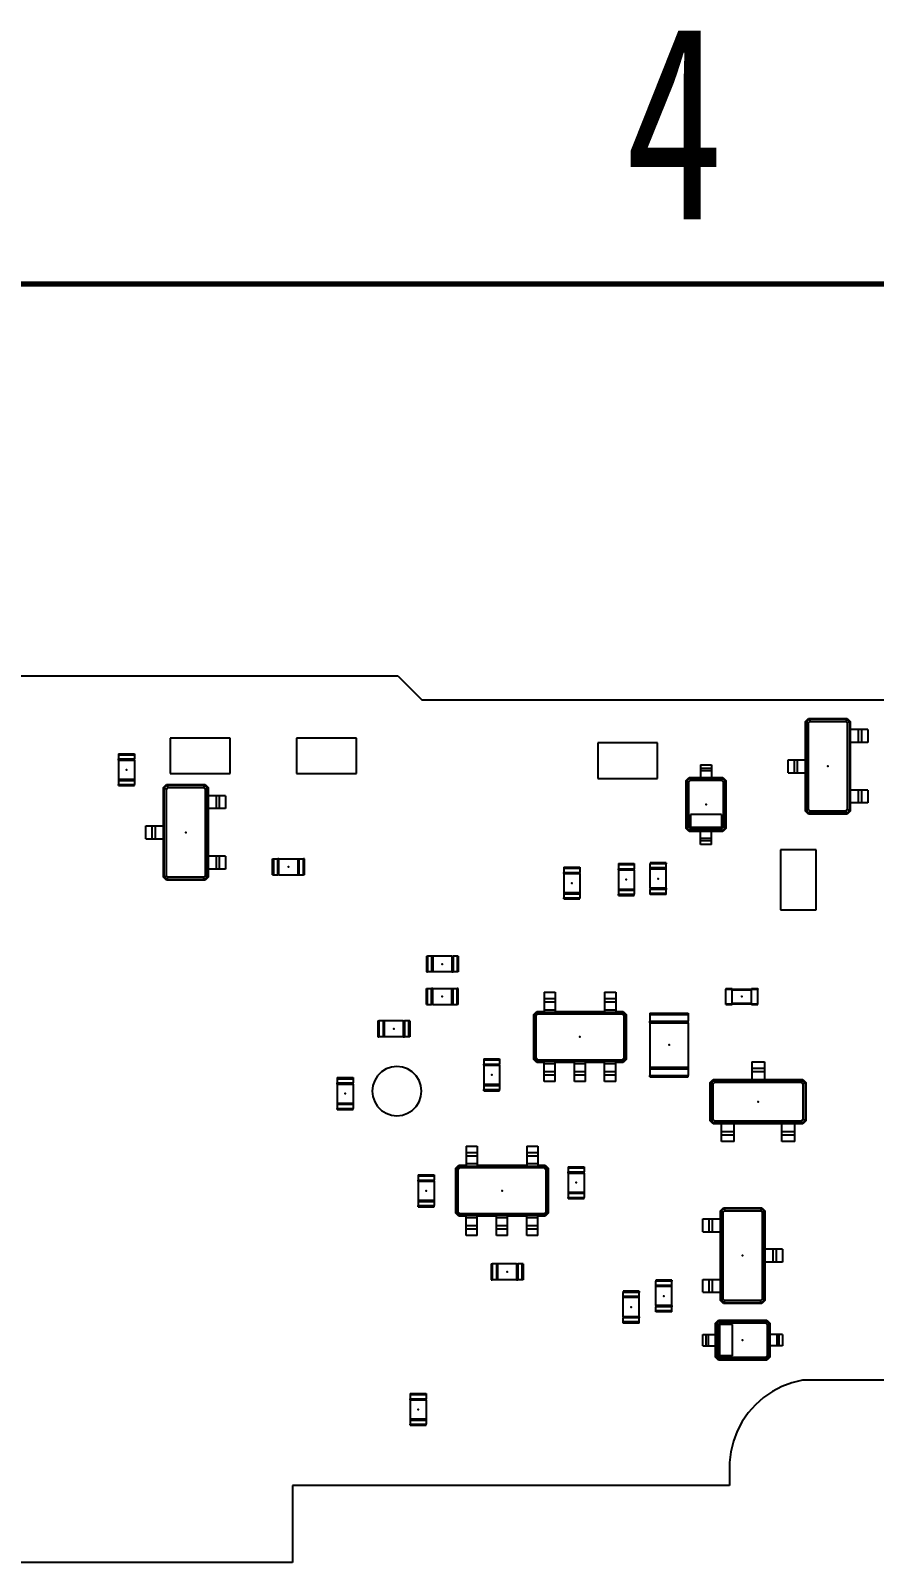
# Model space of a CAD drawing. Header units: millimetres. Extents: x 2 to 294, y 2 to 208.
# Drawn here: x 153.25 to 179.72, y 159.89 to 207.94 of the extents above; entities that cross this region are included whole.
import ezdxf

# ---------------------------------------------------------------- set-up
doc = ezdxf.new("R2010")
doc.units = ezdxf.units.MM
doc.header["$PDSIZE"] = -1
doc.styles.add('SLDTEXTSTYLE0', font='TXT', dxfattribs={"width": 0.75})

msp = doc.modelspace()

# ---------------------------------------------------------------- linework, layer by layer
at = {"color": 7, "linetype": 'Continuous', "lineweight": 70}
msp.add_line((10, 200), (287, 200), dxfattribs=at)
at = {"color": 7, "linetype": 'Continuous', "lineweight": 25}
for p, q in [((118.028, 187.706), (164.764, 187.706)), ((164.764, 187.706), (165.526, 186.944)), ((165.526, 186.944), (182.544, 186.944)), ((177.562, 186.269), (177.657, 186.364)), ((177.562, 186.269), (177.587, 186.256)), ((177.562, 185.064), (177.562, 186.269)), ((177.587, 186.256), (177.669, 186.339)), ((177.587, 186.256), (177.653, 186.223)), ((177.587, 185.064), (177.587, 186.256)), ((177.653, 186.223), (177.702, 186.272)), ((177.653, 183.504), (177.653, 186.223)), ((177.657, 186.364), (177.669, 186.339)), ((177.657, 186.364), (178.867, 186.364)), ((177.669, 186.339), (177.702, 186.272)), ((177.669, 186.339), (178.854, 186.339)), ((177.702, 186.272), (178.821, 186.272)), ((178.854, 186.339), (178.821, 186.272)), ((178.821, 186.272), (178.87, 186.223)), ((178.867, 186.364), (178.854, 186.339)), ((178.854, 186.339), (178.937, 186.256)), ((178.867, 186.364), (178.962, 186.269)), ((178.937, 186.256), (178.87, 186.223)), ((178.87, 186.223), (178.87, 183.504)), ((178.962, 186.269), (178.937, 186.256)), ((178.937, 186.256), (178.937, 186.014)), ((178.937, 186.014), (178.937, 185.614)), ((178.962, 186.014), (178.937, 186.014)), ((178.962, 186.269), (178.962, 186.014)), ((178.962, 186.014), (178.962, 185.614)), ((179.212, 186.014), (178.962, 186.014)), ((179.212, 186.014), (179.212, 185.614)), ((179.312, 186.014), (179.212, 186.014)), ((179.312, 186.014), (179.312, 185.614)), ((179.512, 186.014), (179.312, 186.014)), ((179.512, 186.014), (179.512, 185.614)), ((157.627, 185.751), (157.627, 184.633)), ((159.506, 185.751), (157.627, 185.751)), ((159.506, 184.633), (159.506, 185.751)), ((161.589, 185.751), (161.589, 184.633)), ((163.469, 185.751), (161.589, 185.751)), ((163.469, 184.633), (163.469, 185.751)), ((171.038, 185.598), (171.038, 184.481)), ((172.918, 185.598), (171.038, 185.598)), ((172.918, 184.481), (172.918, 185.598)), ((178.937, 185.614), (178.937, 184.114)), ((178.962, 185.614), (178.937, 185.614)), ((179.212, 185.614), (178.962, 185.614)), ((178.962, 185.614), (178.962, 184.114)), ((179.312, 185.614), (179.212, 185.614)), ((179.512, 185.614), (179.312, 185.614)), ((156.008, 185.258), (156.508, 185.258)), ((156.008, 185.258), (156.008, 185.223)), ((156.008, 185.223), (156.008, 185.093)), ((156.008, 185.223), (156.508, 185.223)), ((156.008, 185.058), (156.008, 185.093)), ((156.008, 185.093), (156.508, 185.093)), ((156.008, 185.058), (156.008, 184.458)), ((156.008, 185.058), (156.508, 185.058)), ((156.508, 185.258), (156.508, 185.223)), ((156.508, 185.223), (156.508, 185.093)), ((156.508, 185.058), (156.508, 185.093)), ((156.508, 185.058), (156.508, 184.458)), ((177.012, 184.664), (177.012, 185.064)), ((177.012, 185.064), (177.212, 185.064)), ((177.212, 184.664), (177.212, 185.064)), ((177.212, 185.064), (177.312, 185.064)), ((177.312, 184.664), (177.312, 185.064)), ((177.312, 185.064), (177.562, 185.064)), ((177.562, 185.064), (177.587, 185.064)), ((177.562, 184.664), (177.562, 185.064)), ((177.587, 184.664), (177.587, 185.064)), ((157.627, 184.633), (159.506, 184.633)), ((161.589, 184.633), (163.469, 184.633)), ((173.812, 184.419), (173.907, 184.514)), ((173.907, 184.514), (173.919, 184.489)), ((173.907, 184.514), (174.262, 184.514)), ((174.262, 184.914), (174.612, 184.914)), ((174.262, 184.914), (174.262, 184.804)), ((174.262, 184.804), (174.612, 184.804)), ((174.262, 184.804), (174.262, 184.734)), ((174.262, 184.734), (174.612, 184.734)), ((174.262, 184.734), (174.262, 184.514)), ((174.262, 184.514), (174.612, 184.514)), ((174.262, 184.514), (174.262, 184.489)), ((174.612, 184.914), (174.612, 184.804)), ((174.612, 184.804), (174.612, 184.734)), ((174.612, 184.734), (174.612, 184.514)), ((174.612, 184.514), (174.612, 184.489)), ((174.612, 184.514), (174.967, 184.514)), ((174.967, 184.514), (174.954, 184.489)), ((174.967, 184.514), (175.062, 184.419)), ((177.012, 184.664), (177.212, 184.664)), ((177.212, 184.664), (177.312, 184.664)), ((177.312, 184.664), (177.562, 184.664)), ((177.562, 184.664), (177.587, 184.664)), ((177.562, 183.459), (177.562, 184.664)), ((177.587, 183.471), (177.587, 184.664)), ((156.008, 184.458), (156.508, 184.458)), ((156.008, 184.458), (156.008, 184.423)), ((156.008, 184.423), (156.008, 184.293)), ((156.008, 184.423), (156.508, 184.423)), ((156.008, 184.258), (156.008, 184.293)), ((156.008, 184.293), (156.508, 184.293)), ((156.008, 184.258), (156.508, 184.258)), ((156.508, 184.458), (156.508, 184.423)), ((156.508, 184.423), (156.508, 184.293)), ((156.508, 184.258), (156.508, 184.293)), ((157.414, 184.197), (157.509, 184.292)), ((157.414, 184.197), (157.439, 184.184)), ((157.414, 182.992), (157.414, 184.197)), ((157.439, 184.184), (157.522, 184.267)), ((157.439, 184.184), (157.506, 184.151)), ((157.439, 182.992), (157.439, 184.184)), ((157.506, 184.151), (157.555, 184.2)), ((157.506, 181.432), (157.506, 184.151)), ((157.509, 184.292), (158.719, 184.292)), ((157.509, 184.292), (157.522, 184.267)), ((157.522, 184.267), (157.555, 184.2)), ((157.522, 184.267), (158.707, 184.267)), ((157.555, 184.2), (158.673, 184.2)), ((158.707, 184.267), (158.673, 184.2)), ((158.673, 184.2), (158.722, 184.151)), ((158.719, 184.292), (158.707, 184.267)), ((158.707, 184.267), (158.789, 184.184)), ((158.719, 184.292), (158.814, 184.197)), ((158.789, 184.184), (158.722, 184.151)), ((158.722, 184.151), (158.722, 181.432)), ((158.814, 184.197), (158.789, 184.184)), ((158.789, 184.184), (158.789, 183.942)), ((158.814, 184.197), (158.814, 183.942)), ((171.038, 184.481), (172.918, 184.481)), ((173.812, 182.909), (173.812, 184.419)), ((173.812, 184.419), (173.837, 184.406)), ((173.837, 184.406), (173.919, 184.489)), ((173.837, 184.406), (173.896, 184.376)), ((173.837, 182.921), (173.837, 184.406)), ((173.896, 184.376), (173.949, 184.429)), ((173.896, 182.951), (173.896, 184.376)), ((173.919, 184.489), (173.949, 184.429)), ((173.919, 184.489), (174.262, 184.489)), ((173.949, 184.429), (174.924, 184.429)), ((174.262, 184.489), (174.612, 184.489)), ((174.612, 184.489), (174.954, 184.489)), ((174.954, 184.489), (174.924, 184.429)), ((174.924, 184.429), (174.977, 184.376)), ((174.954, 184.489), (175.037, 184.406)), ((175.037, 184.406), (174.977, 184.376)), ((174.977, 184.376), (174.977, 182.951)), ((175.062, 184.419), (175.037, 184.406)), ((175.037, 184.406), (175.037, 182.921)), ((175.062, 184.419), (175.062, 182.909)), ((178.937, 184.114), (178.937, 183.714)), ((178.962, 184.114), (178.937, 184.114)), ((178.962, 184.114), (178.962, 183.714)), ((179.212, 184.114), (178.962, 184.114)), ((179.212, 184.114), (179.212, 183.714)), ((179.312, 184.114), (179.212, 184.114)), ((179.312, 184.114), (179.312, 183.714)), ((179.512, 184.114), (179.312, 184.114)), ((179.512, 184.114), (179.512, 183.714)), ((158.789, 183.942), (158.789, 183.542)), ((158.814, 183.942), (158.789, 183.942)), ((158.789, 183.542), (158.789, 182.042)), ((158.814, 183.542), (158.789, 183.542)), ((158.814, 183.942), (158.814, 183.542)), ((159.064, 183.942), (158.814, 183.942)), ((158.814, 183.542), (158.814, 182.042)), ((159.064, 183.542), (158.814, 183.542)), ((159.064, 183.942), (159.064, 183.542)), ((159.164, 183.942), (159.064, 183.942)), ((159.164, 183.542), (159.064, 183.542)), ((159.164, 183.942), (159.164, 183.542)), ((159.364, 183.942), (159.164, 183.942)), ((159.364, 183.542), (159.164, 183.542)), ((159.364, 183.942), (159.364, 183.542)), ((178.937, 183.714), (178.937, 183.471)), ((178.962, 183.714), (178.937, 183.714)), ((179.212, 183.714), (178.962, 183.714)), ((178.962, 183.714), (178.962, 183.459)), ((179.312, 183.714), (179.212, 183.714)), ((179.512, 183.714), (179.312, 183.714)), ((173.946, 183.348), (173.946, 182.948)), ((174.927, 183.348), (173.946, 183.348)), ((174.927, 183.348), (174.927, 182.948)), ((177.562, 183.459), (177.587, 183.471)), ((177.657, 183.364), (177.562, 183.459)), ((177.587, 183.471), (177.653, 183.504)), ((177.669, 183.389), (177.587, 183.471)), ((177.702, 183.455), (177.653, 183.504)), ((177.657, 183.364), (177.669, 183.389)), ((178.867, 183.364), (177.657, 183.364)), ((177.669, 183.389), (177.702, 183.455)), ((178.854, 183.389), (177.669, 183.389)), ((178.821, 183.455), (177.702, 183.455)), ((178.87, 183.504), (178.821, 183.455)), ((178.854, 183.389), (178.821, 183.455)), ((178.937, 183.471), (178.854, 183.389)), ((178.867, 183.364), (178.854, 183.389)), ((178.962, 183.459), (178.867, 183.364)), ((178.937, 183.471), (178.87, 183.504)), ((178.962, 183.459), (178.937, 183.471)), ((156.864, 182.592), (156.864, 182.992)), ((156.864, 182.992), (157.064, 182.992)), ((156.864, 182.592), (157.064, 182.592)), ((157.064, 182.592), (157.064, 182.992)), ((157.064, 182.992), (157.164, 182.992)), ((157.064, 182.592), (157.164, 182.592)), ((157.164, 182.592), (157.164, 182.992)), ((157.164, 182.992), (157.414, 182.992)), ((157.164, 182.592), (157.414, 182.592)), ((157.414, 182.592), (157.414, 182.992)), ((157.414, 182.992), (157.439, 182.992)), ((157.414, 181.387), (157.414, 182.592)), ((157.414, 182.592), (157.439, 182.592)), ((157.439, 182.592), (157.439, 182.992)), ((157.439, 181.399), (157.439, 182.592)), ((173.812, 182.909), (173.837, 182.921)), ((173.907, 182.814), (173.812, 182.909)), ((173.837, 182.921), (173.896, 182.951)), ((173.919, 182.839), (173.837, 182.921)), ((173.949, 182.898), (173.896, 182.951)), ((173.907, 182.814), (173.919, 182.839)), ((174.262, 182.814), (173.907, 182.814)), ((173.919, 182.839), (173.949, 182.898)), ((174.262, 182.839), (173.919, 182.839)), ((174.927, 182.948), (173.946, 182.948)), ((174.924, 182.898), (173.949, 182.898)), ((174.612, 182.839), (174.262, 182.839)), ((174.262, 182.814), (174.262, 182.839)), ((174.262, 182.594), (174.262, 182.814)), ((174.612, 182.814), (174.262, 182.814)), ((174.612, 182.594), (174.262, 182.594)), ((174.262, 182.524), (174.262, 182.594)), ((174.954, 182.839), (174.612, 182.839)), ((174.612, 182.814), (174.612, 182.839)), ((174.612, 182.594), (174.612, 182.814)), ((174.967, 182.814), (174.612, 182.814)), ((174.612, 182.524), (174.612, 182.594)), ((174.977, 182.951), (174.924, 182.898)), ((174.954, 182.839), (174.924, 182.898)), ((175.037, 182.921), (174.954, 182.839)), ((174.967, 182.814), (174.954, 182.839)), ((175.062, 182.909), (174.967, 182.814)), ((175.037, 182.921), (174.977, 182.951)), ((175.062, 182.909), (175.037, 182.921)), ((174.612, 182.524), (174.262, 182.524)), ((174.262, 182.414), (174.262, 182.524)), ((174.612, 182.414), (174.262, 182.414)), ((174.612, 182.414), (174.612, 182.524)), ((176.778, 182.245), (176.778, 180.366)), ((177.896, 182.245), (176.778, 182.245)), ((177.896, 180.366), (177.896, 182.245)), ((158.789, 182.042), (158.789, 181.642)), ((158.814, 182.042), (158.789, 182.042)), ((158.789, 181.642), (158.789, 181.399)), ((158.814, 181.642), (158.789, 181.642)), ((158.814, 182.042), (158.814, 181.642)), ((159.064, 182.042), (158.814, 182.042)), ((159.064, 181.642), (158.814, 181.642)), ((158.814, 181.642), (158.814, 181.387)), ((159.064, 182.042), (159.064, 181.642)), ((159.164, 182.042), (159.064, 182.042)), ((159.164, 181.642), (159.064, 181.642)), ((159.164, 182.042), (159.164, 181.642)), ((159.364, 182.042), (159.164, 182.042)), ((159.364, 181.642), (159.164, 181.642)), ((159.364, 182.042), (159.364, 181.642)), ((160.838, 181.46), (160.838, 181.96)), ((160.838, 181.96), (160.873, 181.96)), ((160.873, 181.46), (160.873, 181.96)), ((160.873, 181.96), (161.003, 181.96)), ((161.003, 181.46), (161.003, 181.96)), ((161.038, 181.96), (161.003, 181.96)), ((161.038, 181.46), (161.038, 181.96)), ((161.038, 181.96), (161.638, 181.96)), ((161.638, 181.46), (161.638, 181.96)), ((161.638, 181.96), (161.673, 181.96)), ((161.673, 181.46), (161.673, 181.96)), ((161.673, 181.96), (161.803, 181.96)), ((161.803, 181.46), (161.803, 181.96)), ((161.838, 181.96), (161.803, 181.96)), ((161.838, 181.46), (161.838, 181.96)), ((169.978, 181.702), (170.478, 181.702)), ((169.978, 181.702), (169.978, 181.667)), ((169.978, 181.667), (170.478, 181.667)), ((169.978, 181.667), (169.978, 181.537)), ((170.478, 181.702), (170.478, 181.667)), ((170.478, 181.667), (170.478, 181.537)), ((171.687, 181.814), (172.187, 181.814)), ((171.687, 181.814), (171.687, 181.779)), ((171.687, 181.779), (171.687, 181.649)), ((171.687, 181.779), (172.187, 181.779)), ((171.687, 181.649), (172.187, 181.649)), ((171.687, 181.614), (171.687, 181.649)), ((172.187, 181.814), (172.187, 181.779)), ((172.187, 181.779), (172.187, 181.649)), ((172.187, 181.614), (172.187, 181.649)), ((173.187, 181.839), (172.687, 181.839)), ((172.687, 181.839), (172.687, 181.804)), ((173.187, 181.804), (172.687, 181.804)), ((172.687, 181.674), (172.687, 181.804)), ((173.187, 181.674), (172.687, 181.674)), ((172.687, 181.639), (172.687, 181.674)), ((173.187, 181.639), (172.687, 181.639)), ((172.687, 181.039), (172.687, 181.639)), ((173.187, 181.839), (173.187, 181.804)), ((173.187, 181.674), (173.187, 181.804)), ((173.187, 181.639), (173.187, 181.674)), ((173.187, 181.039), (173.187, 181.639)), ((157.414, 181.387), (157.439, 181.399)), ((157.509, 181.292), (157.414, 181.387)), ((157.439, 181.399), (157.506, 181.432)), ((157.522, 181.317), (157.439, 181.399)), ((157.555, 181.383), (157.506, 181.432)), ((157.509, 181.292), (157.522, 181.317)), ((158.719, 181.292), (157.509, 181.292)), ((157.522, 181.317), (157.555, 181.383)), ((158.707, 181.317), (157.522, 181.317)), ((158.673, 181.383), (157.555, 181.383)), ((158.722, 181.432), (158.673, 181.383)), ((158.707, 181.317), (158.673, 181.383)), ((158.789, 181.399), (158.707, 181.317)), ((158.719, 181.292), (158.707, 181.317)), ((158.814, 181.387), (158.719, 181.292)), ((158.789, 181.399), (158.722, 181.432)), ((158.814, 181.387), (158.789, 181.399)), ((160.838, 181.46), (160.873, 181.46)), ((160.873, 181.46), (161.003, 181.46)), ((161.038, 181.46), (161.003, 181.46)), ((161.038, 181.46), (161.638, 181.46)), ((161.638, 181.46), (161.673, 181.46)), ((161.673, 181.46), (161.803, 181.46)), ((161.838, 181.46), (161.803, 181.46)), ((169.978, 181.502), (169.978, 181.537)), ((169.978, 181.537), (170.478, 181.537)), ((169.978, 181.502), (170.478, 181.502)), ((169.978, 181.502), (169.978, 180.902)), ((170.478, 181.502), (170.478, 181.537)), ((170.478, 181.502), (170.478, 180.902)), ((171.687, 181.614), (171.687, 181.014)), ((171.687, 181.614), (172.187, 181.614)), ((172.187, 181.614), (172.187, 181.014)), ((169.978, 180.902), (170.478, 180.902)), ((169.978, 180.902), (169.978, 180.867)), ((169.978, 180.867), (170.478, 180.867)), ((169.978, 180.867), (169.978, 180.737)), ((169.978, 180.737), (170.478, 180.737)), ((169.978, 180.702), (169.978, 180.737)), ((169.978, 180.702), (170.478, 180.702)), ((170.478, 180.902), (170.478, 180.867)), ((170.478, 180.867), (170.478, 180.737)), ((170.478, 180.702), (170.478, 180.737)), ((171.687, 181.014), (172.187, 181.014)), ((171.687, 181.014), (171.687, 180.979)), ((171.687, 180.979), (172.187, 180.979)), ((171.687, 180.979), (171.687, 180.849)), ((171.687, 180.849), (172.187, 180.849)), ((171.687, 180.814), (171.687, 180.849)), ((171.687, 180.814), (172.187, 180.814)), ((172.187, 181.014), (172.187, 180.979)), ((172.187, 180.979), (172.187, 180.849)), ((172.187, 180.814), (172.187, 180.849)), ((173.187, 181.039), (172.687, 181.039)), ((172.687, 181.039), (172.687, 181.004)), ((173.187, 181.004), (172.687, 181.004)), ((172.687, 180.874), (172.687, 181.004)), ((173.187, 180.874), (172.687, 180.874)), ((172.687, 180.839), (172.687, 180.874)), ((173.187, 180.839), (172.687, 180.839)), ((173.187, 181.039), (173.187, 181.004)), ((173.187, 180.874), (173.187, 181.004)), ((173.187, 180.839), (173.187, 180.874)), ((176.778, 180.366), (177.896, 180.366)), ((165.664, 178.912), (165.699, 178.912)), ((165.664, 178.912), (165.664, 178.412)), ((165.699, 178.912), (165.699, 178.412)), ((165.829, 178.912), (165.699, 178.912)), ((165.829, 178.912), (165.829, 178.412)), ((165.864, 178.912), (165.829, 178.912)), ((165.864, 178.912), (165.864, 178.412)), ((166.464, 178.912), (165.864, 178.912)), ((166.464, 178.912), (166.499, 178.912)), ((166.464, 178.912), (166.464, 178.412)), ((166.499, 178.912), (166.499, 178.412)), ((166.629, 178.912), (166.499, 178.912)), ((166.629, 178.912), (166.629, 178.412)), ((166.664, 178.912), (166.629, 178.912)), ((166.664, 178.912), (166.664, 178.412)), ((165.664, 178.412), (165.699, 178.412)), ((165.829, 178.412), (165.699, 178.412)), ((165.864, 178.412), (165.829, 178.412)), ((166.464, 178.412), (165.864, 178.412)), ((166.464, 178.412), (166.499, 178.412)), ((166.629, 178.412), (166.499, 178.412)), ((166.664, 178.412), (166.629, 178.412)), ((165.664, 177.396), (165.664, 177.896)), ((165.664, 177.896), (165.699, 177.896)), ((165.699, 177.396), (165.699, 177.896)), ((165.699, 177.896), (165.829, 177.896)), ((165.829, 177.396), (165.829, 177.896)), ((165.864, 177.896), (165.829, 177.896)), ((165.864, 177.896), (166.464, 177.896)), ((165.864, 177.396), (165.864, 177.896)), ((166.464, 177.896), (166.499, 177.896)), ((166.464, 177.396), (166.464, 177.896)), ((166.499, 177.396), (166.499, 177.896)), ((166.499, 177.896), (166.629, 177.896)), ((166.629, 177.396), (166.629, 177.896)), ((166.664, 177.896), (166.629, 177.896)), ((166.664, 177.396), (166.664, 177.896)), ((169.357, 177.776), (169.707, 177.776)), ((169.357, 177.776), (169.357, 177.576)), ((169.707, 177.776), (169.707, 177.576)), ((171.257, 177.776), (171.607, 177.776)), ((171.257, 177.776), (171.257, 177.576)), ((171.607, 177.776), (171.607, 177.576)), ((175.062, 177.896), (175.262, 177.896)), ((175.062, 177.896), (175.062, 177.876)), ((175.062, 177.876), (175.262, 177.876)), ((175.062, 177.416), (175.062, 177.876)), ((175.262, 177.896), (175.262, 177.876)), ((175.262, 177.416), (175.262, 177.876)), ((175.262, 177.876), (175.862, 177.876)), ((175.262, 177.856), (175.862, 177.856)), ((175.862, 177.896), (176.062, 177.896)), ((175.862, 177.896), (175.862, 177.876)), ((175.862, 177.876), (176.062, 177.876)), ((175.862, 177.416), (175.862, 177.876)), ((176.062, 177.896), (176.062, 177.876)), ((176.062, 177.416), (176.062, 177.876)), ((165.664, 177.396), (165.699, 177.396)), ((165.699, 177.396), (165.829, 177.396)), ((165.864, 177.396), (165.829, 177.396)), ((165.864, 177.396), (166.464, 177.396)), ((166.464, 177.396), (166.499, 177.396)), ((166.499, 177.396), (166.629, 177.396)), ((166.664, 177.396), (166.629, 177.396)), ((169.357, 177.576), (169.707, 177.576)), ((169.357, 177.576), (169.357, 177.476)), ((169.357, 177.476), (169.707, 177.476)), ((169.357, 177.476), (169.357, 177.226)), ((169.707, 177.576), (169.707, 177.476)), ((169.707, 177.476), (169.707, 177.226)), ((171.257, 177.576), (171.607, 177.576)), ((171.257, 177.576), (171.257, 177.476)), ((171.257, 177.476), (171.607, 177.476)), ((171.257, 177.476), (171.257, 177.226)), ((171.607, 177.576), (171.607, 177.476)), ((171.607, 177.476), (171.607, 177.226)), ((175.062, 177.416), (175.262, 177.416)), ((175.062, 177.396), (175.062, 177.416)), ((175.062, 177.396), (175.262, 177.396)), ((175.262, 177.436), (175.862, 177.436)), ((175.262, 177.396), (175.262, 177.416)), ((175.262, 177.416), (175.862, 177.416)), ((175.862, 177.396), (175.862, 177.416)), ((175.862, 177.416), (176.062, 177.416)), ((175.862, 177.396), (176.062, 177.396)), ((176.062, 177.396), (176.062, 177.416)), ((164.14, 176.88), (164.175, 176.88)), ((164.14, 176.88), (164.14, 176.38)), ((164.175, 176.88), (164.175, 176.38)), ((164.305, 176.88), (164.175, 176.88)), ((164.305, 176.88), (164.305, 176.38)), ((164.34, 176.88), (164.305, 176.88)), ((164.94, 176.88), (164.34, 176.88)), ((164.34, 176.88), (164.34, 176.38)), ((164.94, 176.88), (164.94, 176.38)), ((164.94, 176.88), (164.975, 176.88)), ((164.975, 176.88), (164.975, 176.38)), ((165.105, 176.88), (164.975, 176.88)), ((165.105, 176.88), (165.105, 176.38)), ((165.14, 176.88), (165.105, 176.88)), ((165.14, 176.88), (165.14, 176.38)), ((169.032, 177.081), (169.127, 177.176)), ((169.032, 177.081), (169.057, 177.068)), ((169.032, 175.671), (169.032, 177.081)), ((169.057, 177.068), (169.139, 177.151)), ((169.057, 175.683), (169.057, 177.068)), ((169.057, 177.068), (169.106, 177.043)), ((169.106, 177.043), (169.164, 177.101)), ((169.106, 175.708), (169.106, 177.043)), ((169.127, 177.176), (169.139, 177.151)), ((169.127, 177.176), (169.357, 177.176)), ((169.139, 177.151), (169.164, 177.101)), ((169.139, 177.151), (169.357, 177.151)), ((169.164, 177.101), (171.799, 177.101)), ((169.357, 177.226), (169.707, 177.226)), ((169.357, 177.226), (169.357, 177.176)), ((169.357, 177.176), (169.357, 177.151)), ((169.357, 177.151), (169.707, 177.151)), ((169.707, 177.226), (169.707, 177.176)), ((169.707, 177.176), (169.707, 177.151)), ((169.707, 177.176), (171.257, 177.176)), ((169.707, 177.151), (171.257, 177.151)), ((171.257, 177.226), (171.607, 177.226)), ((171.257, 177.226), (171.257, 177.176)), ((171.257, 177.176), (171.257, 177.151)), ((171.257, 177.151), (171.607, 177.151)), ((171.607, 177.226), (171.607, 177.176)), ((171.607, 177.176), (171.607, 177.151)), ((171.607, 177.176), (171.837, 177.176)), ((171.607, 177.151), (171.824, 177.151)), ((171.824, 177.151), (171.799, 177.101)), ((171.799, 177.101), (171.857, 177.043)), ((171.837, 177.176), (171.824, 177.151)), ((171.824, 177.151), (171.907, 177.068)), ((171.837, 177.176), (171.932, 177.081)), ((171.907, 177.068), (171.857, 177.043)), ((171.857, 177.043), (171.857, 175.708)), ((171.932, 177.081), (171.907, 177.068)), ((171.907, 177.068), (171.907, 175.683)), ((171.932, 177.081), (171.932, 175.671)), ((172.676, 177.122), (173.876, 177.122)), ((172.676, 177.122), (172.676, 177.077)), ((172.676, 177.077), (172.676, 176.867)), ((172.676, 177.077), (173.876, 177.077)), ((172.676, 176.867), (173.876, 176.867)), ((172.676, 176.822), (172.676, 176.867)), ((172.676, 176.822), (173.876, 176.822)), ((172.676, 176.822), (172.676, 175.422)), ((173.876, 177.122), (173.876, 177.077)), ((173.876, 177.077), (173.876, 176.867)), ((173.876, 176.822), (173.876, 176.867)), ((173.876, 176.822), (173.876, 175.422)), ((164.14, 176.38), (164.175, 176.38)), ((164.305, 176.38), (164.175, 176.38)), ((164.34, 176.38), (164.305, 176.38)), ((164.94, 176.38), (164.34, 176.38)), ((164.94, 176.38), (164.975, 176.38)), ((165.105, 176.38), (164.975, 176.38)), ((165.14, 176.38), (165.105, 176.38)), ((164.404, 175.372), (164.257, 175.28)), ((164.567, 175.429), (164.404, 175.372)), ((164.739, 175.449), (164.567, 175.429)), ((164.911, 175.429), (164.739, 175.449)), ((165.074, 175.372), (164.911, 175.429)), ((165.22, 175.28), (165.074, 175.372)), ((167.462, 175.689), (167.962, 175.689)), ((167.462, 175.689), (167.462, 175.654)), ((167.462, 175.654), (167.962, 175.654)), ((167.462, 175.654), (167.462, 175.524)), ((167.462, 175.524), (167.962, 175.524)), ((167.462, 175.489), (167.462, 175.524)), ((167.462, 175.489), (167.962, 175.489)), ((167.462, 175.489), (167.462, 174.889)), ((167.962, 175.689), (167.962, 175.654)), ((167.962, 175.654), (167.962, 175.524)), ((167.962, 175.489), (167.962, 175.524)), ((167.962, 175.489), (167.962, 174.889)), ((169.032, 175.671), (169.057, 175.683)), ((169.127, 175.576), (169.032, 175.671)), ((169.057, 175.683), (169.106, 175.708)), ((169.139, 175.601), (169.057, 175.683)), ((169.164, 175.65), (169.106, 175.708)), ((169.127, 175.576), (169.139, 175.601)), ((169.357, 175.576), (169.127, 175.576)), ((169.139, 175.601), (169.164, 175.65)), ((169.357, 175.601), (169.139, 175.601)), ((171.799, 175.65), (169.164, 175.65)), ((169.707, 175.601), (169.357, 175.601)), ((169.357, 175.576), (169.357, 175.601)), ((169.357, 175.526), (169.357, 175.576)), ((169.707, 175.526), (169.357, 175.526)), ((169.357, 175.276), (169.357, 175.526)), ((170.307, 175.601), (169.707, 175.601)), ((169.707, 175.576), (169.707, 175.601)), ((169.707, 175.526), (169.707, 175.576)), ((170.307, 175.576), (169.707, 175.576)), ((169.707, 175.276), (169.707, 175.526)), ((170.657, 175.601), (170.307, 175.601)), ((170.307, 175.576), (170.307, 175.601)), ((170.307, 175.526), (170.307, 175.576)), ((170.657, 175.526), (170.307, 175.526)), ((170.307, 175.276), (170.307, 175.526)), ((171.257, 175.601), (170.657, 175.601)), ((170.657, 175.576), (170.657, 175.601)), ((171.257, 175.576), (170.657, 175.576)), ((170.657, 175.526), (170.657, 175.576)), ((170.657, 175.276), (170.657, 175.526)), ((171.607, 175.601), (171.257, 175.601)), ((171.257, 175.576), (171.257, 175.601)), ((171.257, 175.526), (171.257, 175.576)), ((171.607, 175.526), (171.257, 175.526)), ((171.257, 175.276), (171.257, 175.526)), ((171.824, 175.601), (171.607, 175.601)), ((171.607, 175.576), (171.607, 175.601)), ((171.607, 175.526), (171.607, 175.576)), ((171.837, 175.576), (171.607, 175.576)), ((171.607, 175.276), (171.607, 175.526)), ((171.857, 175.708), (171.799, 175.65)), ((171.824, 175.601), (171.799, 175.65)), ((171.907, 175.683), (171.824, 175.601)), ((171.837, 175.576), (171.824, 175.601)), ((171.932, 175.671), (171.837, 175.576)), ((171.907, 175.683), (171.857, 175.708)), ((171.932, 175.671), (171.907, 175.683)), ((172.676, 175.422), (172.676, 175.377)), ((172.676, 175.422), (173.876, 175.422)), ((172.676, 175.377), (173.876, 175.377)), ((172.676, 175.377), (172.676, 175.167)), ((173.876, 175.422), (173.876, 175.377)), ((173.876, 175.377), (173.876, 175.167)), ((175.87, 175.594), (176.27, 175.594)), ((175.87, 175.594), (175.87, 175.394)), ((175.87, 175.394), (176.27, 175.394)), ((175.87, 175.394), (175.87, 175.294)), ((176.27, 175.594), (176.27, 175.394)), ((176.27, 175.394), (176.27, 175.294)), ((162.866, 175.098), (163.366, 175.098)), ((162.866, 175.098), (162.866, 175.063)), ((162.866, 175.063), (162.866, 174.933)), ((162.866, 175.063), (163.366, 175.063)), ((162.866, 174.933), (163.366, 174.933)), ((162.866, 174.898), (162.866, 174.933)), ((162.866, 174.898), (162.866, 174.298)), ((162.866, 174.898), (163.366, 174.898)), ((163.366, 175.098), (163.366, 175.063)), ((163.366, 175.063), (163.366, 174.933)), ((163.366, 174.898), (163.366, 174.933)), ((163.366, 174.898), (163.366, 174.298)), ((164.043, 175.011), (163.986, 174.848)), ((164.135, 175.158), (164.043, 175.011)), ((164.257, 175.28), (164.135, 175.158)), ((165.343, 175.158), (165.22, 175.28)), ((165.435, 175.011), (165.343, 175.158)), ((165.492, 174.848), (165.435, 175.011)), ((167.462, 174.889), (167.962, 174.889)), ((167.462, 174.889), (167.462, 174.854)), ((167.962, 174.889), (167.962, 174.854)), ((169.707, 175.276), (169.357, 175.276)), ((169.357, 175.176), (169.357, 175.276)), ((169.707, 175.176), (169.357, 175.176)), ((169.357, 174.976), (169.357, 175.176)), ((169.707, 174.976), (169.357, 174.976)), ((169.707, 175.176), (169.707, 175.276)), ((169.707, 174.976), (169.707, 175.176)), ((170.657, 175.276), (170.307, 175.276)), ((170.307, 175.176), (170.307, 175.276)), ((170.657, 175.176), (170.307, 175.176)), ((170.307, 174.976), (170.307, 175.176)), ((170.657, 174.976), (170.307, 174.976)), ((170.657, 175.176), (170.657, 175.276)), ((170.657, 174.976), (170.657, 175.176)), ((171.607, 175.276), (171.257, 175.276)), ((171.257, 175.176), (171.257, 175.276)), ((171.607, 175.176), (171.257, 175.176)), ((171.257, 174.976), (171.257, 175.176)), ((171.607, 174.976), (171.257, 174.976)), ((171.607, 175.176), (171.607, 175.276)), ((171.607, 174.976), (171.607, 175.176)), ((172.676, 175.167), (173.876, 175.167)), ((172.676, 175.122), (172.676, 175.167)), ((172.676, 175.122), (173.876, 175.122)), ((173.876, 175.122), (173.876, 175.167)), ((174.57, 174.949), (174.665, 175.044)), ((174.57, 174.949), (174.595, 174.936)), ((174.57, 173.739), (174.57, 174.949)), ((174.595, 174.936), (174.677, 175.019)), ((174.595, 173.751), (174.595, 174.936)), ((174.595, 174.936), (174.661, 174.903)), ((174.661, 174.903), (174.71, 174.952)), ((174.661, 173.784), (174.661, 174.903)), ((174.665, 175.044), (174.677, 175.019)), ((174.665, 175.044), (175.87, 175.044)), ((174.677, 175.019), (175.87, 175.019)), ((174.677, 175.019), (174.71, 174.952)), ((174.71, 174.952), (177.429, 174.952)), ((175.87, 175.294), (176.27, 175.294)), ((175.87, 175.294), (175.87, 175.044)), ((175.87, 175.044), (175.87, 175.019)), ((175.87, 175.044), (176.27, 175.044)), ((175.87, 175.019), (176.27, 175.019)), ((176.27, 175.294), (176.27, 175.044)), ((176.27, 175.044), (176.27, 175.019)), ((176.27, 175.044), (177.475, 175.044)), ((176.27, 175.019), (177.462, 175.019)), ((177.462, 175.019), (177.429, 174.952)), ((177.429, 174.952), (177.478, 174.903)), ((177.475, 175.044), (177.462, 175.019)), ((177.462, 175.019), (177.545, 174.936)), ((177.475, 175.044), (177.57, 174.949)), ((177.545, 174.936), (177.478, 174.903)), ((177.478, 174.903), (177.478, 173.784)), ((177.57, 174.949), (177.545, 174.936)), ((177.545, 174.936), (177.545, 173.751)), ((177.57, 174.949), (177.57, 173.739)), ((163.986, 174.848), (163.966, 174.676)), ((163.966, 174.676), (163.986, 174.504)), ((163.986, 174.504), (164.043, 174.341)), ((165.435, 174.341), (165.492, 174.504)), ((165.511, 174.676), (165.492, 174.848)), ((165.492, 174.504), (165.511, 174.676)), ((167.462, 174.854), (167.962, 174.854)), ((167.462, 174.854), (167.462, 174.724)), ((167.462, 174.689), (167.462, 174.724)), ((167.462, 174.724), (167.962, 174.724)), ((167.462, 174.689), (167.962, 174.689)), ((167.962, 174.854), (167.962, 174.724)), ((167.962, 174.689), (167.962, 174.724)), ((162.866, 174.298), (162.866, 174.263)), ((162.866, 174.298), (163.366, 174.298)), ((162.866, 174.263), (162.866, 174.133)), ((162.866, 174.263), (163.366, 174.263)), ((162.866, 174.133), (163.366, 174.133)), ((162.866, 174.098), (162.866, 174.133)), ((162.866, 174.098), (163.366, 174.098)), ((163.366, 174.298), (163.366, 174.263)), ((163.366, 174.263), (163.366, 174.133)), ((163.366, 174.098), (163.366, 174.133)), ((164.043, 174.341), (164.135, 174.194)), ((164.135, 174.194), (164.257, 174.072)), ((164.257, 174.072), (164.404, 173.98)), ((164.404, 173.98), (164.567, 173.923)), ((164.911, 173.923), (165.074, 173.98)), ((165.074, 173.98), (165.22, 174.072)), ((165.22, 174.072), (165.343, 174.194)), ((165.343, 174.194), (165.435, 174.341)), ((164.567, 173.923), (164.739, 173.904)), ((164.739, 173.904), (164.911, 173.923)), ((174.57, 173.739), (174.595, 173.751)), ((174.665, 173.644), (174.57, 173.739)), ((174.595, 173.751), (174.661, 173.784)), ((174.677, 173.669), (174.595, 173.751)), ((174.71, 173.735), (174.661, 173.784)), ((174.665, 173.644), (174.677, 173.669)), ((174.92, 173.644), (174.665, 173.644)), ((174.677, 173.669), (174.71, 173.735)), ((174.92, 173.669), (174.677, 173.669)), ((177.429, 173.735), (174.71, 173.735)), ((175.32, 173.669), (174.92, 173.669)), ((174.92, 173.644), (174.92, 173.669)), ((175.32, 173.644), (174.92, 173.644)), ((174.92, 173.394), (174.92, 173.644)), ((176.82, 173.669), (175.32, 173.669)), ((175.32, 173.644), (175.32, 173.669)), ((176.82, 173.644), (175.32, 173.644)), ((175.32, 173.394), (175.32, 173.644)), ((177.22, 173.669), (176.82, 173.669)), ((176.82, 173.644), (176.82, 173.669)), ((177.22, 173.644), (176.82, 173.644)), ((176.82, 173.394), (176.82, 173.644)), ((177.462, 173.669), (177.22, 173.669)), ((177.22, 173.644), (177.22, 173.669)), ((177.475, 173.644), (177.22, 173.644)), ((177.22, 173.394), (177.22, 173.644)), ((177.478, 173.784), (177.429, 173.735)), ((177.462, 173.669), (177.429, 173.735)), ((177.545, 173.751), (177.462, 173.669)), ((177.475, 173.644), (177.462, 173.669)), ((177.57, 173.739), (177.475, 173.644)), ((177.545, 173.751), (177.478, 173.784)), ((177.57, 173.739), (177.545, 173.751)), ((175.32, 173.394), (174.92, 173.394)), ((174.92, 173.294), (174.92, 173.394)), ((175.32, 173.294), (174.92, 173.294)), ((174.92, 173.094), (174.92, 173.294)), ((175.32, 173.094), (174.92, 173.094)), ((175.32, 173.294), (175.32, 173.394)), ((175.32, 173.094), (175.32, 173.294)), ((177.22, 173.394), (176.82, 173.394)), ((176.82, 173.294), (176.82, 173.394)), ((177.22, 173.294), (176.82, 173.294)), ((176.82, 173.094), (176.82, 173.294)), ((177.22, 173.094), (176.82, 173.094)), ((177.22, 173.294), (177.22, 173.394)), ((177.22, 173.094), (177.22, 173.294)), ((166.912, 172.95), (167.262, 172.95)), ((166.912, 172.95), (166.912, 172.75)), ((166.912, 172.75), (167.262, 172.75)), ((166.912, 172.75), (166.912, 172.65)), ((166.912, 172.65), (167.262, 172.65)), ((166.912, 172.65), (166.912, 172.4)), ((167.262, 172.95), (167.262, 172.75)), ((167.262, 172.75), (167.262, 172.65)), ((167.262, 172.65), (167.262, 172.4)), ((168.812, 172.95), (169.162, 172.95)), ((168.812, 172.95), (168.812, 172.75)), ((168.812, 172.75), (169.162, 172.75)), ((168.812, 172.75), (168.812, 172.65)), ((168.812, 172.65), (169.162, 172.65)), ((168.812, 172.65), (168.812, 172.4)), ((169.162, 172.95), (169.162, 172.75)), ((169.162, 172.75), (169.162, 172.65)), ((169.162, 172.65), (169.162, 172.4)), ((165.406, 172.05), (165.906, 172.05)), ((165.406, 172.05), (165.406, 172.015)), ((165.406, 172.015), (165.406, 171.885)), ((165.406, 172.015), (165.906, 172.015)), ((165.906, 172.05), (165.906, 172.015)), ((165.906, 172.015), (165.906, 171.885)), ((166.587, 172.255), (166.682, 172.35)), ((166.587, 170.845), (166.587, 172.255)), ((166.587, 172.255), (166.612, 172.242)), ((166.612, 172.242), (166.694, 172.325)), ((166.612, 172.242), (166.661, 172.217)), ((166.612, 170.857), (166.612, 172.242)), ((166.661, 172.217), (166.719, 172.275)), ((166.661, 170.882), (166.661, 172.217)), ((166.682, 172.35), (166.694, 172.325)), ((166.682, 172.35), (166.912, 172.35)), ((166.694, 172.325), (166.719, 172.275)), ((166.694, 172.325), (166.912, 172.325)), ((166.719, 172.275), (169.354, 172.275)), ((166.912, 172.4), (167.262, 172.4)), ((166.912, 172.4), (166.912, 172.35)), ((166.912, 172.35), (166.912, 172.325)), ((166.912, 172.325), (167.262, 172.325)), ((167.262, 172.4), (167.262, 172.35)), ((167.262, 172.35), (167.262, 172.325)), ((167.262, 172.35), (168.812, 172.35)), ((167.262, 172.325), (168.812, 172.325)), ((168.812, 172.4), (169.162, 172.4)), ((168.812, 172.4), (168.812, 172.35)), ((168.812, 172.35), (168.812, 172.325)), ((168.812, 172.325), (169.162, 172.325)), ((169.162, 172.4), (169.162, 172.35)), ((169.162, 172.35), (169.162, 172.325)), ((169.162, 172.35), (169.392, 172.35)), ((169.162, 172.325), (169.379, 172.325)), ((169.379, 172.325), (169.354, 172.275)), ((169.354, 172.275), (169.412, 172.217)), ((169.392, 172.35), (169.379, 172.325)), ((169.379, 172.325), (169.462, 172.242)), ((169.392, 172.35), (169.487, 172.255)), ((169.462, 172.242), (169.412, 172.217)), ((169.412, 172.217), (169.412, 170.882)), ((169.487, 172.255), (169.462, 172.242)), ((169.462, 172.242), (169.462, 170.857)), ((169.487, 172.255), (169.487, 170.845)), ((170.112, 172.304), (170.612, 172.304)), ((170.112, 172.304), (170.112, 172.269)), ((170.112, 172.269), (170.612, 172.269)), ((170.112, 172.269), (170.112, 172.139)), ((170.112, 172.139), (170.612, 172.139)), ((170.112, 172.104), (170.112, 172.139)), ((170.112, 172.104), (170.112, 171.504)), ((170.112, 172.104), (170.612, 172.104)), ((170.612, 172.304), (170.612, 172.269)), ((170.612, 172.269), (170.612, 172.139)), ((170.612, 172.104), (170.612, 172.139)), ((170.612, 172.104), (170.612, 171.504)), ((165.406, 171.85), (165.406, 171.885)), ((165.406, 171.885), (165.906, 171.885)), ((165.406, 171.85), (165.406, 171.25)), ((165.406, 171.85), (165.906, 171.85)), ((165.906, 171.85), (165.906, 171.885)), ((165.906, 171.85), (165.906, 171.25)), ((165.406, 171.25), (165.906, 171.25)), ((165.406, 171.25), (165.406, 171.215)), ((165.406, 171.215), (165.406, 171.085)), ((165.406, 171.215), (165.906, 171.215)), ((165.406, 171.05), (165.406, 171.085)), ((165.406, 171.085), (165.906, 171.085)), ((165.406, 171.05), (165.906, 171.05)), ((165.906, 171.25), (165.906, 171.215)), ((165.906, 171.215), (165.906, 171.085)), ((165.906, 171.05), (165.906, 171.085)), ((170.112, 171.504), (170.112, 171.469)), ((170.112, 171.504), (170.612, 171.504)), ((170.112, 171.469), (170.112, 171.339)), ((170.112, 171.469), (170.612, 171.469)), ((170.112, 171.304), (170.112, 171.339)), ((170.112, 171.339), (170.612, 171.339)), ((170.112, 171.304), (170.612, 171.304)), ((170.612, 171.504), (170.612, 171.469)), ((170.612, 171.469), (170.612, 171.339)), ((170.612, 171.304), (170.612, 171.339)), ((166.587, 170.845), (166.612, 170.857)), ((166.682, 170.75), (166.587, 170.845)), ((166.612, 170.857), (166.661, 170.882)), ((166.694, 170.775), (166.612, 170.857)), ((166.719, 170.824), (166.661, 170.882)), ((166.682, 170.75), (166.694, 170.775)), ((166.912, 170.75), (166.682, 170.75)), ((166.694, 170.775), (166.719, 170.824)), ((166.912, 170.775), (166.694, 170.775)), ((169.354, 170.824), (166.719, 170.824)), ((167.262, 170.775), (166.912, 170.775)), ((166.912, 170.75), (166.912, 170.775)), ((166.912, 170.7), (166.912, 170.75)), ((166.912, 170.45), (166.912, 170.7)), ((167.262, 170.7), (166.912, 170.7)), ((167.862, 170.775), (167.262, 170.775)), ((167.262, 170.75), (167.262, 170.775)), ((167.862, 170.75), (167.262, 170.75)), ((167.262, 170.7), (167.262, 170.75)), ((167.262, 170.45), (167.262, 170.7)), ((168.212, 170.775), (167.862, 170.775)), ((167.862, 170.75), (167.862, 170.775)), ((167.862, 170.7), (167.862, 170.75)), ((168.212, 170.7), (167.862, 170.7)), ((167.862, 170.45), (167.862, 170.7)), ((168.812, 170.775), (168.212, 170.775)), ((168.212, 170.75), (168.212, 170.775)), ((168.212, 170.7), (168.212, 170.75)), ((168.812, 170.75), (168.212, 170.75)), ((168.212, 170.45), (168.212, 170.7)), ((169.162, 170.775), (168.812, 170.775)), ((168.812, 170.75), (168.812, 170.775)), ((168.812, 170.7), (168.812, 170.75)), ((168.812, 170.45), (168.812, 170.7)), ((169.162, 170.7), (168.812, 170.7)), ((169.379, 170.775), (169.162, 170.775)), ((169.162, 170.75), (169.162, 170.775)), ((169.162, 170.7), (169.162, 170.75)), ((169.392, 170.75), (169.162, 170.75)), ((169.162, 170.45), (169.162, 170.7)), ((169.412, 170.882), (169.354, 170.824)), ((169.379, 170.775), (169.354, 170.824)), ((169.462, 170.857), (169.379, 170.775)), ((169.392, 170.75), (169.379, 170.775)), ((169.487, 170.845), (169.392, 170.75)), ((169.462, 170.857), (169.412, 170.882)), ((169.487, 170.845), (169.462, 170.857)), ((174.337, 170.264), (174.337, 170.664)), ((174.337, 170.664), (174.537, 170.664)), ((174.537, 170.264), (174.537, 170.664)), ((174.537, 170.664), (174.637, 170.664)), ((174.637, 170.264), (174.637, 170.664)), ((174.637, 170.664), (174.887, 170.664)), ((174.887, 170.919), (174.982, 171.014)), ((174.887, 170.919), (174.912, 170.906)), ((174.887, 170.664), (174.887, 170.919)), ((174.887, 170.264), (174.887, 170.664)), ((174.887, 170.664), (174.912, 170.664)), ((174.912, 170.906), (174.994, 170.989)), ((174.912, 170.664), (174.912, 170.906)), ((174.912, 170.906), (174.978, 170.873)), ((174.912, 170.264), (174.912, 170.664)), ((174.978, 170.873), (175.027, 170.922)), ((174.978, 168.154), (174.978, 170.873)), ((174.982, 171.014), (174.994, 170.989)), ((174.982, 171.014), (176.192, 171.014)), ((174.994, 170.989), (175.027, 170.922)), ((174.994, 170.989), (176.179, 170.989)), ((175.027, 170.922), (176.146, 170.922)), ((176.179, 170.989), (176.146, 170.922)), ((176.146, 170.922), (176.195, 170.873)), ((176.192, 171.014), (176.179, 170.989)), ((176.179, 170.989), (176.262, 170.906)), ((176.192, 171.014), (176.287, 170.919)), ((176.262, 170.906), (176.195, 170.873)), ((176.195, 170.873), (176.195, 168.154)), ((176.287, 170.919), (176.262, 170.906)), ((176.262, 170.906), (176.262, 169.714)), ((176.287, 170.919), (176.287, 169.714)), ((167.262, 170.45), (166.912, 170.45)), ((166.912, 170.35), (166.912, 170.45)), ((167.262, 170.35), (166.912, 170.35)), ((166.912, 170.15), (166.912, 170.35)), ((167.262, 170.15), (166.912, 170.15)), ((167.262, 170.35), (167.262, 170.45)), ((167.262, 170.15), (167.262, 170.35)), ((168.212, 170.45), (167.862, 170.45)), ((167.862, 170.35), (167.862, 170.45)), ((168.212, 170.35), (167.862, 170.35)), ((167.862, 170.15), (167.862, 170.35)), ((168.212, 170.15), (167.862, 170.15)), ((168.212, 170.35), (168.212, 170.45)), ((168.212, 170.15), (168.212, 170.35)), ((169.162, 170.45), (168.812, 170.45)), ((168.812, 170.35), (168.812, 170.45)), ((169.162, 170.35), (168.812, 170.35)), ((168.812, 170.15), (168.812, 170.35)), ((169.162, 170.15), (168.812, 170.15)), ((169.162, 170.35), (169.162, 170.45)), ((169.162, 170.15), (169.162, 170.35)), ((174.337, 170.264), (174.537, 170.264)), ((174.537, 170.264), (174.637, 170.264)), ((174.637, 170.264), (174.887, 170.264)), ((174.887, 168.764), (174.887, 170.264)), ((174.887, 170.264), (174.912, 170.264)), ((174.912, 168.764), (174.912, 170.264)), ((176.262, 169.714), (176.262, 169.314)), ((176.287, 169.714), (176.262, 169.714)), ((176.287, 169.714), (176.287, 169.314)), ((176.537, 169.714), (176.287, 169.714)), ((176.537, 169.714), (176.537, 169.314)), ((176.637, 169.714), (176.537, 169.714)), ((176.637, 169.714), (176.637, 169.314)), ((176.837, 169.714), (176.637, 169.714)), ((176.837, 169.714), (176.837, 169.314)), ((167.696, 169.26), (167.696, 168.76)), ((167.696, 169.26), (167.731, 169.26)), ((167.731, 169.26), (167.731, 168.76)), ((167.861, 169.26), (167.731, 169.26)), ((167.861, 169.26), (167.861, 168.76)), ((167.896, 169.26), (167.861, 169.26)), ((167.896, 169.26), (167.896, 168.76)), ((168.496, 169.26), (167.896, 169.26)), ((168.496, 169.26), (168.496, 168.76)), ((168.496, 169.26), (168.531, 169.26)), ((168.531, 169.26), (168.531, 168.76)), ((168.661, 169.26), (168.531, 169.26)), ((168.661, 169.26), (168.661, 168.76)), ((168.696, 169.26), (168.661, 169.26)), ((168.696, 169.26), (168.696, 168.76)), ((176.262, 169.314), (176.262, 168.121)), ((176.287, 169.314), (176.262, 169.314)), ((176.537, 169.314), (176.287, 169.314)), ((176.287, 169.314), (176.287, 168.109)), ((176.637, 169.314), (176.537, 169.314)), ((176.837, 169.314), (176.637, 169.314)), ((167.696, 168.76), (167.731, 168.76)), ((167.861, 168.76), (167.731, 168.76)), ((167.896, 168.76), (167.861, 168.76)), ((168.496, 168.76), (167.896, 168.76)), ((168.496, 168.76), (168.531, 168.76)), ((168.661, 168.76), (168.531, 168.76)), ((168.696, 168.76), (168.661, 168.76)), ((172.862, 168.748), (172.862, 168.713)), ((173.362, 168.748), (172.862, 168.748)), ((173.362, 168.713), (172.862, 168.713)), ((172.862, 168.583), (172.862, 168.713)), ((173.362, 168.748), (173.362, 168.713)), ((173.362, 168.583), (173.362, 168.713)), ((174.337, 168.364), (174.337, 168.764)), ((174.337, 168.764), (174.537, 168.764)), ((174.537, 168.364), (174.537, 168.764)), ((174.537, 168.764), (174.637, 168.764)), ((174.637, 168.364), (174.637, 168.764)), ((174.637, 168.764), (174.887, 168.764)), ((174.887, 168.364), (174.887, 168.764)), ((174.887, 168.764), (174.912, 168.764)), ((174.912, 168.364), (174.912, 168.764)), ((171.837, 168.398), (171.837, 168.363)), ((172.337, 168.398), (171.837, 168.398)), ((172.337, 168.363), (171.837, 168.363)), ((171.837, 168.233), (171.837, 168.363)), ((171.837, 168.198), (171.837, 168.233)), ((172.337, 168.233), (171.837, 168.233)), ((171.837, 167.598), (171.837, 168.198)), ((172.337, 168.198), (171.837, 168.198)), ((172.337, 168.398), (172.337, 168.363)), ((172.337, 168.233), (172.337, 168.363)), ((172.337, 168.198), (172.337, 168.233)), ((172.337, 167.598), (172.337, 168.198)), ((173.362, 168.583), (172.862, 168.583)), ((172.862, 168.548), (172.862, 168.583)), ((173.362, 168.548), (172.862, 168.548)), ((172.862, 167.948), (172.862, 168.548)), ((173.362, 168.548), (173.362, 168.583)), ((173.362, 167.948), (173.362, 168.548)), ((174.337, 168.364), (174.537, 168.364)), ((174.537, 168.364), (174.637, 168.364)), ((174.637, 168.364), (174.887, 168.364)), ((174.887, 168.364), (174.912, 168.364)), ((174.887, 168.109), (174.887, 168.364)), ((174.912, 168.121), (174.912, 168.364)), ((172.862, 167.948), (172.862, 167.913)), ((173.362, 167.948), (172.862, 167.948)), ((173.362, 167.913), (172.862, 167.913)), ((172.862, 167.783), (172.862, 167.913)), ((173.362, 167.783), (172.862, 167.783)), ((172.862, 167.748), (172.862, 167.783)), ((173.362, 167.748), (172.862, 167.748)), ((173.362, 167.948), (173.362, 167.913)), ((173.362, 167.783), (173.362, 167.913)), ((173.362, 167.748), (173.362, 167.783)), ((174.887, 168.109), (174.912, 168.121)), ((174.982, 168.014), (174.887, 168.109)), ((174.912, 168.121), (174.978, 168.154)), ((174.994, 168.039), (174.912, 168.121)), ((175.027, 168.105), (174.978, 168.154)), ((174.982, 168.014), (174.994, 168.039)), ((176.192, 168.014), (174.982, 168.014)), ((174.994, 168.039), (175.027, 168.105)), ((176.179, 168.039), (174.994, 168.039)), ((176.146, 168.105), (175.027, 168.105)), ((176.195, 168.154), (176.146, 168.105)), ((176.179, 168.039), (176.146, 168.105)), ((176.262, 168.121), (176.179, 168.039)), ((176.192, 168.014), (176.179, 168.039)), ((176.287, 168.109), (176.192, 168.014)), ((176.262, 168.121), (176.195, 168.154)), ((176.287, 168.109), (176.262, 168.121)), ((171.837, 167.598), (171.837, 167.563)), ((172.337, 167.598), (171.837, 167.598)), ((172.337, 167.563), (171.837, 167.563)), ((171.837, 167.433), (171.837, 167.563)), ((172.337, 167.433), (171.837, 167.433)), ((171.837, 167.398), (171.837, 167.433)), ((172.337, 167.398), (171.837, 167.398)), ((172.337, 167.598), (172.337, 167.563)), ((172.337, 167.433), (172.337, 167.563)), ((172.337, 167.398), (172.337, 167.433)), ((174.737, 167.394), (174.832, 167.489)), ((174.737, 167.039), (174.737, 167.394)), ((174.737, 167.394), (174.762, 167.381)), ((174.762, 167.381), (174.844, 167.464)), ((174.762, 167.381), (174.821, 167.351)), ((174.762, 167.039), (174.762, 167.381)), ((174.821, 167.351), (174.874, 167.404)), ((174.821, 166.376), (174.821, 167.351)), ((174.832, 167.489), (176.342, 167.489)), ((174.832, 167.489), (174.844, 167.464)), ((174.844, 167.464), (174.874, 167.404)), ((174.844, 167.464), (176.329, 167.464)), ((175.271, 167.354), (174.871, 167.354)), ((174.871, 166.373), (174.871, 167.354)), ((174.874, 167.404), (176.299, 167.404)), ((175.271, 166.373), (175.271, 167.354)), ((176.329, 167.464), (176.299, 167.404)), ((176.299, 167.404), (176.352, 167.351)), ((176.342, 167.489), (176.329, 167.464)), ((176.329, 167.464), (176.412, 167.381)), ((176.342, 167.489), (176.437, 167.394)), ((176.412, 167.381), (176.352, 167.351)), ((176.352, 167.351), (176.352, 166.376)), ((176.437, 167.394), (176.412, 167.381)), ((176.412, 167.381), (176.412, 167.039)), ((176.437, 167.394), (176.437, 167.039)), ((174.337, 166.689), (174.337, 167.039)), ((174.337, 167.039), (174.447, 167.039)), ((174.447, 166.689), (174.447, 167.039)), ((174.447, 167.039), (174.517, 167.039)), ((174.517, 166.689), (174.517, 167.039)), ((174.517, 167.039), (174.737, 167.039)), ((174.737, 166.689), (174.737, 167.039)), ((174.737, 167.039), (174.762, 167.039)), ((174.762, 166.689), (174.762, 167.039)), ((176.412, 167.039), (176.412, 166.689)), ((176.437, 167.039), (176.412, 167.039)), ((176.437, 167.039), (176.437, 166.689)), ((176.657, 167.039), (176.437, 167.039)), ((176.657, 167.039), (176.657, 166.689)), ((176.727, 167.039), (176.657, 167.039)), ((176.727, 167.039), (176.727, 166.689)), ((176.837, 167.039), (176.727, 167.039)), ((176.837, 167.039), (176.837, 166.689)), ((174.337, 166.689), (174.447, 166.689)), ((174.447, 166.689), (174.517, 166.689)), ((174.517, 166.689), (174.737, 166.689)), ((174.737, 166.689), (174.762, 166.689)), ((174.737, 166.334), (174.737, 166.689)), ((174.737, 166.334), (174.762, 166.346)), ((174.832, 166.239), (174.737, 166.334)), ((174.762, 166.346), (174.762, 166.689)), ((174.762, 166.346), (174.821, 166.376)), ((174.844, 166.264), (174.762, 166.346)), ((174.874, 166.323), (174.821, 166.376)), ((174.832, 166.239), (174.844, 166.264)), ((174.844, 166.264), (174.874, 166.323)), ((176.329, 166.264), (174.844, 166.264)), ((175.271, 166.373), (174.871, 166.373)), ((176.299, 166.323), (174.874, 166.323)), ((176.352, 166.376), (176.299, 166.323)), ((176.329, 166.264), (176.299, 166.323)), ((176.412, 166.346), (176.329, 166.264)), ((176.342, 166.239), (176.329, 166.264)), ((176.437, 166.334), (176.342, 166.239)), ((176.412, 166.346), (176.352, 166.376)), ((176.412, 166.689), (176.412, 166.346)), ((176.437, 166.689), (176.412, 166.689)), ((176.437, 166.334), (176.412, 166.346)), ((176.437, 166.689), (176.437, 166.334)), ((176.657, 166.689), (176.437, 166.689)), ((176.727, 166.689), (176.657, 166.689)), ((176.837, 166.689), (176.727, 166.689)), ((176.342, 166.239), (174.832, 166.239)), ((176.819, 165.41), (176.519, 165.254)), ((177.135, 165.529), (176.819, 165.41)), ((177.464, 165.608), (177.135, 165.529)), ((188.894, 165.608), (177.464, 165.608)), ((165.152, 165.192), (165.652, 165.192)), ((165.152, 165.192), (165.152, 165.157)), ((165.152, 165.157), (165.152, 165.027)), ((165.152, 165.157), (165.652, 165.157)), ((165.152, 164.992), (165.152, 165.027)), ((165.152, 165.027), (165.652, 165.027)), ((165.152, 164.992), (165.152, 164.392)), ((165.152, 164.992), (165.652, 164.992)), ((165.652, 165.192), (165.652, 165.157)), ((165.652, 165.157), (165.652, 165.027)), ((165.652, 164.992), (165.652, 165.027)), ((165.652, 164.992), (165.652, 164.392)), ((175.987, 164.838), (175.762, 164.585)), ((176.24, 165.062), (175.987, 164.838)), ((176.519, 165.254), (176.24, 165.062)), ((165.152, 164.392), (165.652, 164.392)), ((165.152, 164.392), (165.152, 164.357)), ((165.152, 164.357), (165.652, 164.357)), ((165.152, 164.357), (165.152, 164.227)), ((165.652, 164.392), (165.652, 164.357)), ((165.652, 164.357), (165.652, 164.227)), ((175.762, 164.585), (175.57, 164.307)), ((165.152, 164.192), (165.152, 164.227)), ((165.152, 164.227), (165.652, 164.227)), ((165.152, 164.192), (165.652, 164.192)), ((165.652, 164.192), (165.652, 164.227)), ((175.414, 164.007), (175.295, 163.69)), ((175.57, 164.307), (175.414, 164.007)), ((175.215, 163.362), (175.176, 163.026)), ((175.295, 163.69), (175.215, 163.362)), ((175.176, 163.026), (175.178, 162.687)), ((175.178, 162.687), (175.178, 162.306)), ((161.462, 162.306), (161.462, 159.893)), ((175.178, 162.306), (161.462, 162.306)), ((161.462, 159.893), (97.581, 159.893))]:
    msp.add_line(p, q, dxfattribs=at)
at = {"color": 7, "linetype": 'Continuous'}
for p, q in [((156.258, 184.758), (156.258, 184.747)), ((156.258, 184.758), (156.278, 184.758)), ((156.258, 184.758), (156.258, 184.747)), ((156.258, 184.758), (156.278, 184.758)), ((178.262, 184.864), (178.251, 184.864)), ((178.262, 184.864), (178.251, 184.864)), ((178.262, 184.864), (178.262, 184.843)), ((178.262, 184.864), (178.262, 184.843)), ((174.437, 183.664), (174.416, 183.664)), ((174.437, 183.664), (174.416, 183.664)), ((174.437, 183.664), (174.437, 183.674)), ((174.437, 183.664), (174.437, 183.674)), ((158.114, 182.792), (158.104, 182.792)), ((158.114, 182.792), (158.104, 182.792)), ((158.114, 182.792), (158.114, 182.771)), ((158.114, 182.792), (158.114, 182.771)), ((161.338, 181.71), (161.338, 181.73)), ((161.338, 181.71), (161.338, 181.73)), ((161.338, 181.71), (161.348, 181.71)), ((161.338, 181.71), (161.348, 181.71)), ((170.228, 181.202), (170.228, 181.191)), ((170.228, 181.202), (170.248, 181.202)), ((170.228, 181.202), (170.228, 181.191)), ((170.228, 181.202), (170.248, 181.202)), ((171.937, 181.314), (171.937, 181.303)), ((171.937, 181.314), (171.957, 181.314)), ((171.937, 181.314), (171.937, 181.303)), ((171.937, 181.314), (171.957, 181.314)), ((172.937, 181.339), (172.916, 181.339)), ((172.937, 181.339), (172.916, 181.339)), ((172.937, 181.339), (172.937, 181.349)), ((172.937, 181.339), (172.937, 181.349)), ((166.164, 178.662), (166.153, 178.662)), ((166.164, 178.662), (166.153, 178.662)), ((166.164, 178.662), (166.164, 178.641)), ((166.164, 178.662), (166.164, 178.641)), ((166.164, 177.646), (166.164, 177.666)), ((166.164, 177.646), (166.164, 177.666)), ((166.164, 177.646), (166.174, 177.646)), ((166.164, 177.646), (166.174, 177.646)), ((175.562, 177.646), (175.562, 177.666)), ((175.562, 177.646), (175.562, 177.666)), ((175.562, 177.646), (175.572, 177.646)), ((175.562, 177.646), (175.572, 177.646)), ((164.64, 176.63), (164.629, 176.63)), ((164.64, 176.63), (164.629, 176.63)), ((164.64, 176.63), (164.64, 176.609)), ((164.64, 176.63), (164.64, 176.609)), ((170.482, 176.376), (170.461, 176.376)), ((170.482, 176.376), (170.461, 176.376)), ((170.482, 176.376), (170.482, 176.386)), ((170.482, 176.376), (170.482, 176.386)), ((173.276, 176.122), (173.276, 176.111)), ((173.276, 176.122), (173.296, 176.122)), ((173.276, 176.122), (173.276, 176.111)), ((173.276, 176.122), (173.296, 176.122)), ((167.712, 175.189), (167.712, 175.178)), ((167.712, 175.189), (167.732, 175.189)), ((167.712, 175.189), (167.712, 175.178)), ((167.712, 175.189), (167.732, 175.189)), ((163.116, 174.598), (163.116, 174.587)), ((163.116, 174.598), (163.136, 174.598)), ((163.116, 174.598), (163.116, 174.587)), ((163.116, 174.598), (163.136, 174.598)), ((176.07, 174.344), (176.049, 174.344)), ((176.07, 174.344), (176.049, 174.344)), ((176.07, 174.344), (176.07, 174.354)), ((176.07, 174.344), (176.07, 174.354)), ((165.656, 171.55), (165.656, 171.539)), ((165.656, 171.55), (165.676, 171.55)), ((165.656, 171.55), (165.656, 171.539)), ((165.656, 171.55), (165.676, 171.55)), ((168.037, 171.55), (168.016, 171.55)), ((168.037, 171.55), (168.016, 171.55)), ((168.037, 171.55), (168.037, 171.56)), ((168.037, 171.55), (168.037, 171.56)), ((170.362, 171.804), (170.362, 171.793)), ((170.362, 171.804), (170.382, 171.804)), ((170.362, 171.804), (170.362, 171.793)), ((170.362, 171.804), (170.382, 171.804)), ((175.587, 169.514), (175.587, 169.534)), ((175.587, 169.514), (175.587, 169.534)), ((175.587, 169.514), (175.597, 169.514)), ((175.587, 169.514), (175.597, 169.514)), ((168.196, 169.01), (168.185, 169.01)), ((168.196, 169.01), (168.185, 169.01)), ((168.196, 169.01), (168.196, 168.989)), ((168.196, 169.01), (168.196, 168.989)), ((173.112, 168.248), (173.091, 168.248)), ((173.112, 168.248), (173.091, 168.248)), ((173.112, 168.248), (173.112, 168.258)), ((173.112, 168.248), (173.112, 168.258)), ((172.087, 167.898), (172.066, 167.898)), ((172.087, 167.898), (172.066, 167.898)), ((172.087, 167.898), (172.087, 167.908)), ((172.087, 167.898), (172.087, 167.908)), ((175.587, 166.864), (175.587, 166.884)), ((175.587, 166.864), (175.587, 166.884)), ((175.587, 166.864), (175.597, 166.864)), ((175.587, 166.864), (175.597, 166.864)), ((165.402, 164.692), (165.402, 164.681)), ((165.402, 164.692), (165.422, 164.692)), ((165.402, 164.692), (165.402, 164.681)), ((165.402, 164.692), (165.422, 164.692))]:
    msp.add_line(p, q, dxfattribs=at)
for p in [(156.258, 184.758), (156.258, 184.758), (178.262, 184.864), (178.262, 184.864), (174.437, 183.664), (174.437, 183.664), (158.114, 182.792), (158.114, 182.792), (161.338, 181.71), (161.338, 181.71), (170.228, 181.202), (170.228, 181.202), (171.937, 181.314), (171.937, 181.314), (172.937, 181.339), (172.937, 181.339), (166.164, 178.662), (166.164, 178.662), (166.164, 177.646), (166.164, 177.646), (175.562, 177.646), (175.562, 177.646), (164.64, 176.63), (164.64, 176.63), (170.482, 176.376), (170.482, 176.376), (173.276, 176.122), (173.276, 176.122), (167.712, 175.189), (167.712, 175.189), (163.116, 174.598), (163.116, 174.598), (176.07, 174.344), (176.07, 174.344), (165.656, 171.55), (165.656, 171.55), (168.037, 171.55), (168.037, 171.55), (170.362, 171.804), (170.362, 171.804), (175.587, 169.514), (175.587, 169.514), (168.196, 169.01), (168.196, 169.01), (173.112, 168.248), (173.112, 168.248), (172.087, 167.898), (172.087, 167.898), (175.587, 166.864), (175.587, 166.864), (165.402, 164.692), (165.402, 164.692)]:
    msp.add_point(p, dxfattribs=at)

# ---------------------------------------------------------------- texts
at = {"color": 7, "linetype": 'Continuous', "lineweight": 0, "insert": (173.439, 208.114), "char_height": 6.096, "attachment_point": 2, "style": 'SLDTEXTSTYLE0'}
msp.add_mtext('4', dxfattribs=at)

doc.saveas('drawing.dxf')
